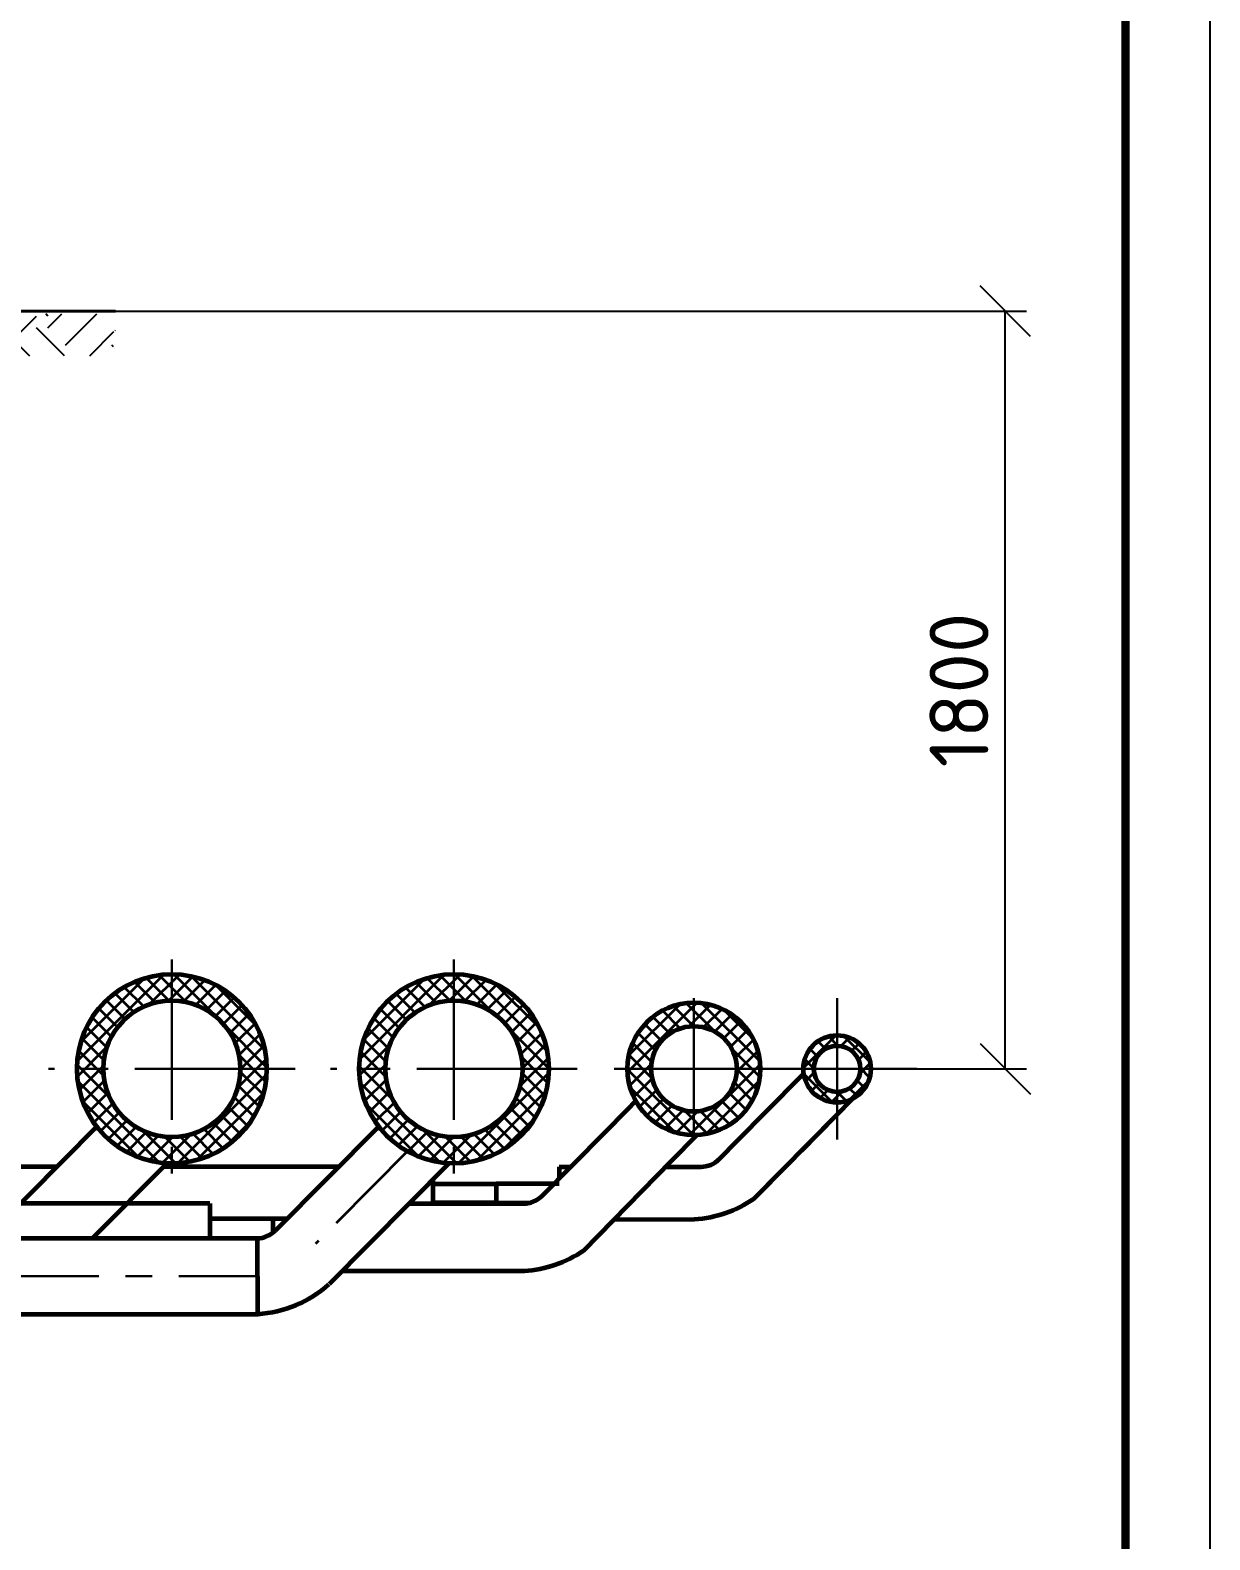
# Model space of a CAD drawing. Header units: metres. Extents: x 1642 to 8476, y 831 to 5441.
# Drawn here: x 5096.5 to 5166.5, y 1258.4 to 1348.1 of the extents above; entities that cross this region are included whole.
import ezdxf
from ezdxf.enums import TextEntityAlignment as Align

# ---------------------------------------------------------------- set-up
doc = ezdxf.new("R2010")
doc.units = ezdxf.units.M
doc.linetypes.add('ACAD_ISO10W100', pattern=[18.5, 12, -3, 0.5, -3])
doc.linetypes.add('осевая2', pattern=[28.575, 19.05, -3.175, 3.175, -3.175])
for name, color, linetype, lineweight in [('9 Размеры на геодезии', 5, 'Continuous', 40), ('Объекты проект.', 1, 'Continuous', 80), ('Осевая', 2, 'осевая2', 30), ('Размеры на чертеже', 250, 'Continuous', 25)]:
    doc.layers.add(name, color=color, linetype=linetype, lineweight=lineweight)
doc.layers.add('Штриховка', color=7, linetype='Continuous')
doc.styles.add('-ISOCPEUR-', font='isocpeur.ttf')
doc.styles.add('GOST', font='gost.shx', dxfattribs={"oblique": 15})
doc.styles.get("Standard").update_dxf_attribs({"font": 'arial.ttf'})
doc.dimstyles.new('Копия(2) М 1 к 40', dxfattribs={"dimtxt": 3.5, "dimasz": 3, "dimexe": 1.25, "dimexo": 0, "dimgap": 1, "dimtad": 1, "dimdec": 0, "dimlfac": 40, "dimzin": 0, "dimdsep": 46, "dimtxsty": 'GOST', "dimblk": 'OBLIQUE', "dimcen": 5, "dimclrd": 256, "dimclre": 256, "dimclrt": 256, "dimazin": 2, "dimtfac": 1, "dimtdec": 0, "dimtmove": 0, "dimatfit": 3, "dimldrblk": 'NONE', "dimfxl": 1.25, "dimtolj": 1, "dimtzin": 0, "dimlwd": -1, "dimlwe": -1, "dimarcsym": 2})

# ---------------------------------------------------------------- blocks, each defined once
blk = doc.blocks.new('*U330')
blk.add_lwpolyline([(0, 123), (594, 123), (594, -297), (0, -297)], close=True)
at = {"const_width": 0.5}
blk.add_lwpolyline([(20, 118), (589, 118), (589, -292), (20, -292)], close=True, dxfattribs=at)
blk.add_attdef('РАЗРАБОТАЛ', text='', height=2.5).set_placement((424.501, -264.224), align=Align.MIDDLE_LEFT)
at = {"flags": 8}
for tag, height, p in [('ДАТА', 2.5, (464.074, -264.402)), ('ЛИСТ', 3, (560.388, -271.915)), ('ЛИСТОВ', 3, (577.888, -271.915))]:
    blk.add_attdef(tag, text='', height=height, dxfattribs=at).set_placement(p, align=Align.MIDDLE_CENTER)
for tag, p in [('ТЕПЛОВЫЕ_СЕТИ_001', (489.411, -270.975)), ('ИМЯ_ЧЕРТЕЖА_001', (492.543, -284.679))]:
    blk.add_attdef(tag, p, '', height=3, dxfattribs=at)
blk.add_attdef('ПРОВЕРИЛ', (424.749, -270.729), '', height=2.5)
at = {"style": '-ISOCPEUR-', "flags": 8}
blk.add_attdef('ФОРМАТ', text='', height=3, dxfattribs=at).set_placement((554.972, -294.745), align=Align.MIDDLE_CENTER)
blk = doc.blocks.new('_Oblique')
at = {"color": 0, "linetype": 'ByBlock', "lineweight": -2}
blk.add_line((-0.5, -0.5), (0.5, 0.5), dxfattribs=at)
blk = doc.blocks.new('*D186')
at = {"transparency": 16777216}
for p, q in [((5101.557, 1331.362), (5155.647, 1331.362)), ((5154.397, 1286.362), (5154.397, 1331.362)), ((5149.15, 1286.362), (5155.647, 1286.362))]:
    blk.add_line(p, q, dxfattribs=at)
at = {"layer": 'Defpoints', "color": 0, "lineweight": 35, "transparency": 16777216}
for p in [(5101.557, 1331.362), (5154.397, 1331.362), (5149.15, 1286.362)]:
    blk.add_point(p, dxfattribs=at)
at = {"transparency": 16777216, "xscale": 3, "yscale": 3, "zscale": 3}
for p, rotation in [((5154.397, 1331.362), 90), ((5154.397, 1286.362), 270)]:
    blk.add_blockref('_Oblique', p, dxfattribs=dict(at, rotation=rotation))
at = {"lineweight": 35, "transparency": 16777216, "insert": (5151.647, 1308.862), "char_height": 3.5, "attachment_point": 5, "rotation": 90, "style": '-ISOCPEUR-'}
blk.add_mtext('\\A1;1800', dxfattribs=at)
blk = doc.blocks.new('_None')

msp = doc.modelspace()

# ---------------------------------------------------------------- hatches: boundary and pattern name
at = {"lineweight": 35}
h = msp.add_hatch(dxfattribs=at)
h.set_pattern_fill('ANSI37', color=256, scale=0.20625)
h.set_pattern_definition([(45, (2218.5747, 357.3857), (-0.46304446, 0.46304446), []), (135, (2218.5747, 357.3857), (-0.46304446, -0.46304446), [])])
h.paths.add_polyline_path([(5131.971, 1286.362, 1), (5139.846, 1286.362, 1)])
h.paths.add_polyline_path([(5138.446, 1286.362, -1), (5133.371, 1286.362, -1)], flags=16)
h.paths.add_polyline_path([(5142.408, 1286.362, 1), (5146.408, 1286.362, 1)])
h.paths.add_polyline_path([(5145.783, 1286.362, -1), (5143.033, 1286.362, -1)], flags=16)
h.paths.add_polyline_path([(5121.658, 1291.987), (5121.658, 1290.424, -0.414214), (5125.721, 1286.362), (5127.283, 1286.362, 0.414214)])
h.paths.add_polyline_path([(5127.283, 1286.362), (5125.721, 1286.362, -0.414214), (5121.658, 1282.299), (5121.658, 1280.737, 0.414214)])
h.paths.add_polyline_path([(5121.658, 1290.424), (5121.658, 1291.987, 0.414214), (5116.033, 1286.362), (5117.596, 1286.362, -0.414214)])
h.paths.add_polyline_path([(5117.596, 1286.362), (5116.033, 1286.362, 0.414214), (5121.658, 1280.737), (5121.658, 1282.299, -0.414214)])
h.paths.add_polyline_path([(5104.908, 1291.987), (5104.908, 1290.424, -0.414214), (5108.971, 1286.362), (5110.533, 1286.362, 0.414214)])
h.paths.add_polyline_path([(5110.533, 1286.362), (5108.971, 1286.362, -0.414214), (5104.908, 1282.299), (5104.908, 1280.737, 0.414214)])
h.paths.add_polyline_path([(5100.846, 1286.362), (5099.283, 1286.362, 0.414214), (5104.908, 1280.737), (5104.908, 1282.299, -0.414214)])
h.paths.add_polyline_path([(5104.908, 1290.424), (5104.908, 1291.987, 0.414214), (5099.283, 1286.362), (5100.846, 1286.362, -0.414214)])
at = {"layer": 'Штриховка'}
h = msp.add_hatch(dxfattribs=at)
h.set_pattern_fill('EARTH', color=256, scale=15.625, angle=45, style=0)
h.set_pattern_definition([(45, (-78670.4375, 366173.3094), (0, 5.52427173), [3.90625, -3.90625]), (45, (-78671.4733, 366174.345), (0, 5.52427173), [3.90625, -3.90625]), (45, (-78672.509, 366175.381), (0, 5.52427173), [3.90625, -3.90625]), (135, (-78672.509, 366176.0715), (-5.52427173, 6e-16), [3.90625, -3.90625]), (135, (-78671.4733, 366177.1073), (-5.52427173, 6e-16), [3.90625, -3.90625]), (135, (-78670.4375, 366178.143), (-5.52427173, 6e-16), [3.90625, -3.90625])])
h.paths.add_polyline_path([(5101.576, 1331.068), (5101.493, 1330.939), (5101.423, 1328.758), (5101.521, 1328.931)])
h.paths.add_polyline_path([(5096.866, 1331.21), (5101.55, 1331.199), (5101.521, 1328.732), (5096.866, 1328.691)])
h.paths.add_polyline_path([(5068.069, 1331.278), (5096.866, 1331.278), (5096.866, 1328.691), (5072.133, 1328.691)])
h.paths.add_polyline_path([(5065.144, 1331.362), (5067.716, 1331.362), (5072.133, 1328.691), (5067.016, 1328.831)])

# ---------------------------------------------------------------- linework, layer by layer
at = {"color": 3, "linetype": 'ACAD_ISO10W100', "lineweight": 35, "ltscale": 0.5}
msp.add_line((5118.892, 1281.464), (5112.64, 1275.159), dxfattribs=at)
at = {"layer": '9 Размеры на геодезии', "color": 0, "linetype": 'ByBlock'}
msp.add_line((5065.144, 1331.362), (5101.557, 1331.362), dxfattribs=at)
at = {"layer": 'Объекты проект.', "color": 6, "lineweight": 60, "true_color": 0xff00ff}
for p, q in [((5140.086, 1283.716), (5142.427, 1286.086)), ((5142.309, 1281.52), (5145.348, 1284.596)), ((5137.251, 1280.846), (5140.086, 1283.716)), ((5139.474, 1278.65), (5144.371, 1283.607)), ((5098.055, 1280.537), (5074.91, 1280.537)), ((5114.804, 1280.537), (5104.392, 1280.537)), ((5127.908, 1280.537), (5127.908, 1279.85)), ((5127.908, 1280.537), (5128.587, 1280.537)), ((5134.222, 1280.542), (5136.332, 1280.544)), ((5139.474, 1278.65), (5141.536, 1280.737)), ((5120.408, 1279.798), (5120.408, 1278.362)), ((5120.408, 1279.537), (5124.158, 1279.537)), ((5127.908, 1279.537), (5124.158, 1279.537)), ((5124.158, 1279.537), (5124.158, 1278.412)), ((5124.158, 1279.537), (5124.158, 1278.412)), ((5124.158, 1278.412), (5120.408, 1278.412)), ((5124.158, 1278.412), (5126.175, 1278.412)), ((5131.165, 1277.42), (5135.948, 1277.432))]:
    msp.add_line(p, q, dxfattribs=at)
at = {"layer": 'Объекты проект.', "color": 4, "lineweight": 60}
for p, q in [((5131.966, 1283.952), (5132.464, 1284.454)), ((5130.59, 1282.564), (5131.966, 1283.952)), ((5126.877, 1278.806), (5130.59, 1282.564)), ((5134.57, 1280.897), (5136.088, 1282.428)), ((5129.363, 1275.58), (5134.57, 1280.897)), ((5107.158, 1278.362), (5085.66, 1278.362)), ((5107.158, 1278.362), (5107.158, 1276.299)), ((5118.984, 1278.362), (5125.818, 1278.362)), ((5107.158, 1277.474), (5110.049, 1277.474)), ((5110.049, 1277.474), (5111.767, 1277.474)), ((5110.908, 1277.474), (5110.908, 1276.627)), ((5115.018, 1274.362), (5116.033, 1274.362)), ((5116.033, 1274.362), (5125.837, 1274.362))]:
    msp.add_line(p, q, dxfattribs=at)
at = {"layer": 'Объекты проект.', "lineweight": 60}
for p, q in [((5100.442, 1282.944), (5094.294, 1276.743)), ((5104.599, 1280.745), (5100.191, 1276.299))]:
    msp.add_line(p, q, dxfattribs=at)
at = {"layer": 'Объекты проект.', "color": 5, "lineweight": 60}
for p, q in [((5117.19, 1282.944), (5111.042, 1276.743)), ((5121.347, 1280.745), (5114.238, 1273.575)), ((5095.408, 1276.299), (5110.003, 1276.299)), ((5110.003, 1271.799), (5109.983, 1276.299)), ((5095.408, 1271.799), (5110.003, 1271.799))]:
    msp.add_line(p, q, dxfattribs=at)
at = {"layer": 'Объекты проект.', "lineweight": 60}
for radius in [5.625, 4.062]:
    msp.add_circle((5104.908, 1286.362), radius, dxfattribs=at)
at = {"layer": 'Объекты проект.', "color": 5, "lineweight": 60}
for radius in [5.625, 4.062]:
    msp.add_circle((5121.658, 1286.362), radius, dxfattribs=at)
at = {"layer": 'Объекты проект.', "color": 4, "lineweight": 60}
for radius in [3.938, 2.538]:
    msp.add_circle((5135.908, 1286.362), radius, dxfattribs=at)
at = {"layer": 'Объекты проект.', "color": 6, "lineweight": 60, "true_color": 0xff00ff}
for radius in [2, 1.375]:
    msp.add_circle((5144.408, 1286.362), radius, dxfattribs=at)
for centre, radius, start, end in [((5136.292, 1282.123), 1.579, 271.43253, 314.05879), ((5135.507, 1284.422), 7.003, 273.60635, 304.50033)]:
    msp.add_arc(centre, radius, start, end, dxfattribs=at)
at = {"layer": 'Объекты проект.', "color": 4, "lineweight": 60}
for centre, radius, start, end in [((5125.778, 1279.94), 1.579, 271.43253, 314.05879), ((5125.397, 1281.351), 7.003, 273.60635, 304.50033)]:
    msp.add_arc(centre, radius, start, end, dxfattribs=at)
at = {"layer": 'Объекты проект.', "color": 5, "lineweight": 60}
for centre, radius, start, end in [((5109.944, 1277.878), 1.579, 271.43253, 314.05879), ((5109.562, 1278.789), 7.003, 273.60635, 311.88497)]:
    msp.add_arc(centre, radius, start, end, dxfattribs=at)
at = {"layer": 'Осевая', "color": 3, "ltscale": 0.5}
for p, q in [((5104.91, 1292.851), (5104.91, 1279.872)), ((5121.658, 1292.851), (5121.658, 1279.872)), ((5135.908, 1290.562), (5135.908, 1282.162)), ((5144.409, 1290.562), (5144.409, 1282.162)), ((5112.235, 1286.362), (5097.582, 1286.362)), ((5128.983, 1286.362), (5114.33, 1286.362)), ((5140.649, 1286.362), (5131.165, 1286.362)), ((5149.15, 1286.362), (5139.667, 1286.362)), ((5019.601, 1274.049), (5109.993, 1274.049))]:
    msp.add_line(p, q, dxfattribs=at)

# ---------------------------------------------------------------- block references
at = {"layer": 'Размеры на чертеже', "lineweight": 90}
msp.add_blockref('*U330', (4572.54, 1470.682), dxfattribs=at)

# ---------------------------------------------------------------- dimensions: what is measured, and where the dimension line sits
at = {"color": 18, "lineweight": 35, "true_color": 0x000000}
dim = msp.add_linear_dim(base=(5154.397, 1331.362), p1=(5149.15, 1286.362), p2=(5101.557, 1331.362), angle=90, dimstyle='Копия(2) М 1 к 40', override={"dimtxsty": '-ISOCPEUR-'}, dxfattribs=at)
dim.commit()
dim.dimension.update_dxf_attribs({"geometry": '*D186', "text_midpoint": (5151.647, 1308.862)})

doc.saveas('drawing.dxf')
